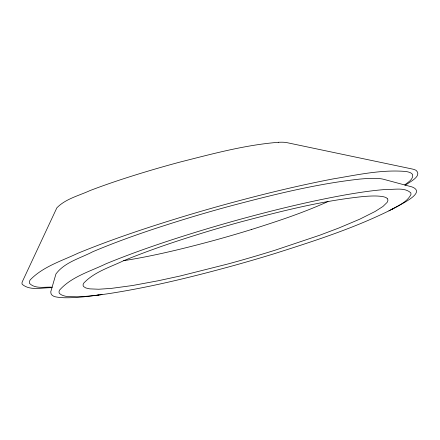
<?xml version="1.0" encoding="UTF-8"?>
<svg xmlns="http://www.w3.org/2000/svg" width="440" height="440" viewBox="0 0 440 440"><rect width="100%" height="100%" fill="white"/><g stroke="black" fill="none" stroke-linecap="round" stroke-linejoin="round"><path stroke-width="0.66" d="M404.668 184.96C407.786 182.336 413.353 179.614 412.709 174.806L411.895 173.701A72.199 13.173 -13.8 0 0 405.889 171.485C381.502 169.384 357.22 174.944 333.278 178.877C296.956 185.823 261.019 194.656 225.363 204.419A432.597 105.864 -14.6 0 0 186.538 215.584C149.859 226.688 113.394 238.667 77.93 253.242C61.65 260.959 43.082 266.579 30.277 279.812A73.293 13.734 -16.3 0 0 29.535 283.399C35.118 289.185 44.842 286.754 52.107 287.188M405.499 185.18C408.997 182.21 422.428 176.347 416.191 170.445A74.949 13.58 -13.8 0 0 412.071 168.977L286.869 142.632A72.611 9.603 -15 0 0 278.509 142.28M388.938 210.87C396.589 206.201 406.769 202.889 410.999 194.42L410.834 192.896C404.69 187.105 394.686 189.745 386.991 189.398C373.054 190.339 359.238 192.478 345.488 194.865C310.167 201.201 275.275 209.715 240.669 219.159A418.374 110.649 -14.3 0 0 205.431 229.284C171.87 239.431 138.518 250.426 106.073 263.753C90.233 271.42 71.588 276.617 59.571 290.103A60.902 12.364 -16.2 0 0 59.56 293.568C64.169 297.484 70.972 296.456 76.599 296.786C87.472 296.522 98.28 295.147 109.032 293.59C151.156 287.062 192.615 276.832 233.695 265.568A275.996 48.367 -15.1 0 0 274.791 253.545C316.602 240.251 358.727 226.76 397.727 206.371C402.039 203.401 426.366 192.495 412.082 186.951L383.625 179.3A63.113 11.589 -14 0 0 380.721 178.739C373.709 177.925 366.63 178.503 359.623 179.102C315.178 184.052 271.673 195.08 228.52 206.503A356.417 83.121 -14.7 0 0 190.663 217.36C157.564 227.436 124.63 238.266 92.747 251.752C80.295 258.274 64.57 262.224 55.941 273.988L50.748 291.858C50.556 297.979 59.669 297.149 63.822 297.743C76.642 298.034 89.392 296.252 102.069 294.575M393.866 208.373L391.32 209.644M328.014 201.542C303.254 212.801 277.36 221.337 251.455 229.51M123.679 260.695C153.038 256.064 181.962 249.013 210.661 241.34A201.256 33.242 -15.2 0 0 251.455 229.51M98.753 294.998L95.464 295.449M51.953 287.716C42.422 287.425 30.052 291.11 22.215 284.306A76.164 14.179 -16.3 0 1 22.418 281.501L56.848 207.845C65.621 198.787 78.887 195.718 90.063 190.548C110.704 182.655 131.775 175.923 152.961 169.664A169.472 24.096 -15.3 0 1 179.63 162.168C212.19 153.934 244.931 144.958 278.526 142.28M387.161 198.374L387.992 200.101L387.216 202.301L382.982 206.443L375.133 211.47L359.684 219.214L338.85 228.003L319.77 235.208L275.495 250.074A242.462 43.197 -15.1 0 1 228.063 263.94L180.153 275.996L158.048 280.797L132.325 285.549L111.205 288.404L98.725 289.234L89.749 288.866L85.855 287.975L83.655 286.594A52.69 10.72 -16 0 1 83.743 283.124C94.281 271.898 109.896 267.278 123.464 260.788C150.172 249.799 177.595 240.658 205.2 232.199A345.263 87.071 -14.4 0 1 240.268 222.052C281.012 211.244 322.113 200.673 364.15 196.449C370.145 196.026 376.216 195.619 382.19 196.504A52.283 10.362 -13.8 0 1 387.167 198.374"/></g></svg>
